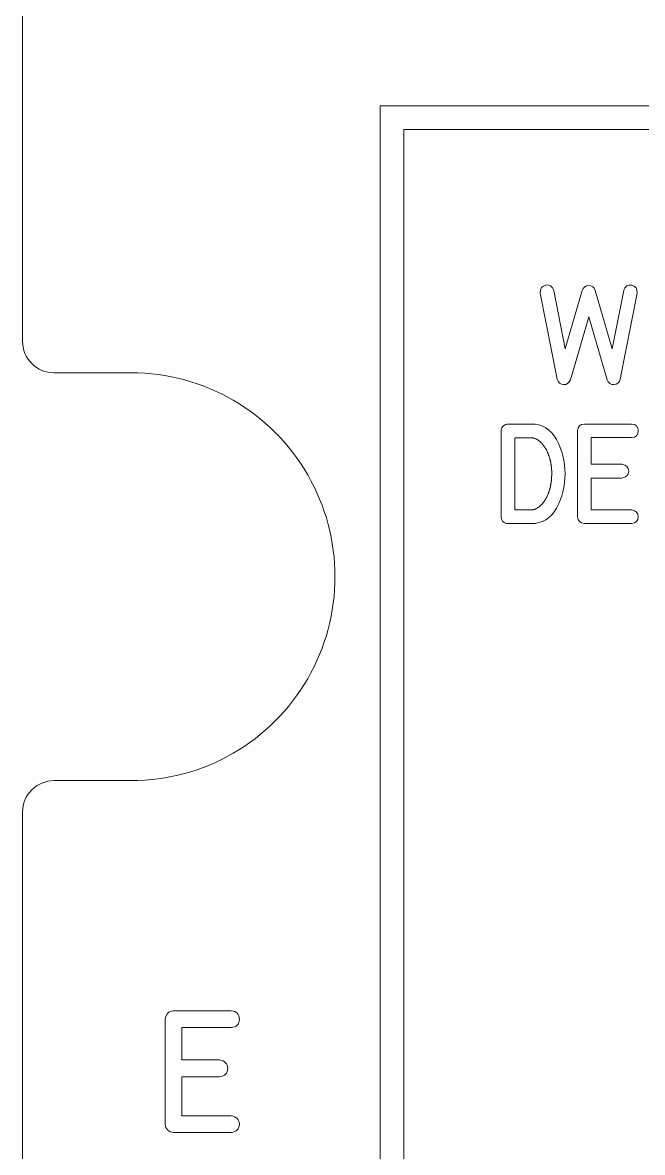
# Model space of a CAD drawing. Header units: millimetres. Extents: x -288 to 359, y -150 to 98.
# Drawn here: x -126.33 to -106.56, y -2.14 to 33.87 of the extents above; entities that cross this region are included whole.
import ezdxf

# ---------------------------------------------------------------- set-up
doc = ezdxf.new("R2010")
doc.units = ezdxf.units.MM
doc.header["$MEASUREMENT"] = 0
doc.layers.add('Cut', color=7, linetype='Continuous', plot=False)
doc.layers.add('Engrave', color=7, linetype='Continuous')

msp = doc.modelspace()

# ---------------------------------------------------------------- linework, layer by layer
at = {"layer": 'Cut', "color": 250, "lineweight": 9}
msp.add_open_spline([(-125.3294, 95.8698), (-125.5948, 95.8696), (-125.8492, 95.764), (-126.0368, 95.5762), (-126.0368, 95.5762), (-126.2243, 95.3885), (-126.3296, 95.1352), (-126.3294, 94.8698), (-126.3294, 94.8698), (-126.3294, 94.8698), (-126.3294, 90.3823), (-126.3294, 90.3823), (-126.3294, 90.3823), (-126.3292, 90.1169), (-126.2236, 89.8624), (-126.0359, 89.6749), (-126.0359, 89.6749), (-125.8481, 89.4874), (-125.5948, 89.3821), (-125.3294, 89.3823), (-125.3294, 89.3823), (-125.3294, 89.3823), (-122.8669, 89.3823), (-122.8669, 89.3823), (-122.8669, 89.3823), (-120.5447, 89.3823), (-118.3988, 88.1434), (-117.2377, 86.1323), (-117.2377, 86.1323), (-116.0766, 84.1212), (-116.0766, 81.6434), (-117.2377, 79.6323), (-117.2377, 79.6323), (-118.3988, 77.6212), (-120.5447, 76.3823), (-122.8669, 76.3823), (-122.8669, 76.3823), (-122.8669, 76.3823), (-125.3294, 76.3823), (-125.3294, 76.3823), (-125.3294, 76.3823), (-125.5948, 76.3821), (-125.8492, 76.2765), (-126.0368, 76.0887), (-126.0368, 76.0887), (-126.2243, 75.901), (-126.3296, 75.6477), (-126.3294, 75.3823), (-126.3294, 75.3823), (-126.3294, 75.3823), (-126.3294, 23.7073), (-126.3294, 23.7073), (-126.3294, 23.7073), (-126.3292, 23.4419), (-126.2236, 23.1874), (-126.0359, 22.9999), (-126.0359, 22.9999), (-125.8481, 22.8124), (-125.5948, 22.7071), (-125.3294, 22.7073), (-125.3294, 22.7073), (-125.3294, 22.7073), (-122.8669, 22.7073), (-122.8669, 22.7073), (-122.8669, 22.7073), (-120.5447, 22.7073), (-118.3988, 21.4684), (-117.2377, 19.4573), (-117.2377, 19.4573), (-116.0766, 17.4462), (-116.0766, 14.9684), (-117.2377, 12.9573), (-117.2377, 12.9573), (-118.3988, 10.9462), (-120.5447, 9.7073), (-122.8669, 9.7073), (-122.8669, 9.7073), (-122.8669, 9.7073), (-125.3294, 9.7073), (-125.3294, 9.7073), (-125.3294, 9.7073), (-125.5948, 9.7071), (-125.8492, 9.6015), (-126.0368, 9.4137), (-126.0368, 9.4137), (-126.2243, 9.226), (-126.3296, 8.9727), (-126.3294, 8.7073), (-126.3294, 8.7073), (-126.3294, 8.7073), (-126.3294, -62.0177), (-126.3294, -62.0177), (-126.3294, -62.0177), (-126.3292, -62.2831), (-126.2236, -62.5376), (-126.0359, -62.7251), (-126.0359, -62.7251), (-125.8481, -62.9126), (-125.5948, -63.0179), (-125.3294, -63.0177), (-125.3294, -63.0177), (-125.3294, -63.0177), (-122.8669, -63.0177), (-122.8669, -63.0177), (-122.8669, -63.0177), (-120.5447, -63.0177), (-118.3988, -64.2566), (-117.2377, -66.2677), (-117.2377, -66.2677), (-116.0766, -68.2788), (-116.0766, -70.7566), (-117.2377, -72.7677), (-117.2377, -72.7677), (-118.3988, -74.7788), (-120.5447, -76.0177), (-122.8669, -76.0177), (-122.8669, -76.0177), (-122.8669, -76.0177), (-125.3294, -76.0177), (-125.3294, -76.0177), (-125.3294, -76.0177), (-125.5948, -76.0179), (-125.8492, -76.1235), (-126.0368, -76.3113), (-126.0368, -76.3113), (-126.2243, -76.499), (-126.3296, -76.7523), (-126.3294, -77.0177), (-126.3294, -77.0177), (-126.3294, -77.0177), (-126.3294, -128.6927), (-126.3294, -128.6927), (-126.3294, -128.6927), (-126.3292, -128.9581), (-126.2236, -129.2126), (-126.0359, -129.4001), (-126.0359, -129.4001), (-125.8481, -129.5876), (-125.5948, -129.6929), (-125.3294, -129.6927), (-125.3294, -129.6927), (-125.3294, -129.6927), (-122.8669, -129.6927), (-122.8669, -129.6927), (-122.8669, -129.6927), (-120.5447, -129.6927), (-118.3988, -130.9316), (-117.2377, -132.9427), (-117.2377, -132.9427), (-116.0766, -134.9538), (-116.0766, -137.4316), (-117.2377, -139.4427), (-117.2377, -139.4427), (-118.3988, -141.4538), (-120.5447, -142.6927), (-122.8669, -142.6927), (-122.8669, -142.6927), (-122.8669, -142.6927), (-125.3294, -142.6927), (-125.3294, -142.6927), (-125.3294, -142.6927), (-125.5948, -142.6929), (-125.8492, -142.7985), (-126.0368, -142.9863), (-126.0368, -142.9863), (-126.2243, -143.174), (-126.3296, -143.4273), (-126.3294, -143.6927), (-126.3294, -143.6927), (-126.3294, -143.6927), (-126.3294, -148.1802), (-126.3294, -148.1802), (-126.3294, -148.1802), (-126.3292, -148.4456), (-126.2236, -148.7001), (-126.0359, -148.8876), (-126.0359, -148.8876), (-125.8481, -149.0751), (-125.5948, -149.1804), (-125.3294, -149.1802), (-125.3294, -149.1802), (-125.3294, -149.1802), (16.1206, -149.1802), (16.1206, -149.1802), (16.1206, -149.1802), (16.386, -149.1801), (16.6404, -149.0745), (16.828, -148.8867), (16.828, -148.8867), (17.0155, -148.6989), (17.1208, -148.4456), (17.1206, -148.1802), (17.1206, -148.1802), (17.1206, -148.1802), (17.1206, -143.6927), (17.1206, -143.6927), (17.1206, -143.6927), (17.1204, -143.4273), (17.0149, -143.1729), (16.8271, -142.9854), (16.8271, -142.9854), (16.6393, -142.7978), (16.386, -142.6926), (16.1206, -142.6927), (16.1206, -142.6927), (16.1206, -142.6927), (13.6581, -142.6927), (13.6581, -142.6927), (13.6581, -142.6927), (11.3359, -142.6927), (9.1901, -141.4538), (8.029, -139.4427), (8.029, -139.4427), (6.8678, -137.4316), (6.8678, -134.9538), (8.029, -132.9427), (8.029, -132.9427), (9.1901, -130.9316), (11.3359, -129.6927), (13.6581, -129.6927), (13.6581, -129.6927), (13.6581, -129.6927), (16.1206, -129.6927), (16.1206, -129.6927), (16.1206, -129.6927), (16.386, -129.6926), (16.6404, -129.587), (16.828, -129.3992), (16.828, -129.3992), (17.0155, -129.2114), (17.1208, -128.9581), (17.1206, -128.6927), (17.1206, -128.6927), (17.1206, -128.6927), (17.1206, -77.0177), (17.1206, -77.0177), (17.1206, -77.0177), (17.1204, -76.7523), (17.0149, -76.4979), (16.8271, -76.3104), (16.8271, -76.3104), (16.6393, -76.1228), (16.386, -76.0176), (16.1206, -76.0177), (16.1206, -76.0177), (16.1206, -76.0177), (13.6581, -76.0177), (13.6581, -76.0177), (13.6581, -76.0177), (11.3359, -76.0177), (9.1901, -74.7788), (8.029, -72.7677), (8.029, -72.7677), (6.8678, -70.7566), (6.8678, -68.2788), (8.029, -66.2677), (8.029, -66.2677), (9.1901, -64.2566), (11.3359, -63.0177), (13.6581, -63.0177), (13.6581, -63.0177), (13.6581, -63.0177), (16.1206, -63.0177), (16.1206, -63.0177), (16.1206, -63.0177), (16.386, -63.0176), (16.6404, -62.912), (16.828, -62.7242), (16.828, -62.7242), (17.0155, -62.5364), (17.1208, -62.2831), (17.1206, -62.0177), (17.1206, -62.0177), (17.1206, -62.0177), (17.1206, 8.7073), (17.1206, 8.7073), (17.1206, 8.7073), (17.1204, 8.9727), (17.0149, 9.2271), (16.8271, 9.4146), (16.8271, 9.4146), (16.6393, 9.6022), (16.386, 9.7074), (16.1206, 9.7073), (16.1206, 9.7073), (16.1206, 9.7073), (13.6581, 9.7073), (13.6581, 9.7073), (13.6581, 9.7073), (11.3359, 9.7073), (9.1901, 10.9462), (8.029, 12.9573), (8.029, 12.9573), (6.8678, 14.9684), (6.8678, 17.4462), (8.029, 19.4573), (8.029, 19.4573), (9.1901, 21.4684), (11.3359, 22.7073), (13.6581, 22.7073), (13.6581, 22.7073), (13.6581, 22.7073), (16.1206, 22.7073), (16.1206, 22.7073), (16.1206, 22.7073), (16.386, 22.7074), (16.6404, 22.813), (16.828, 23.0008), (16.828, 23.0008), (17.0155, 23.1886), (17.1208, 23.4419), (17.1206, 23.7073), (17.1206, 23.7073), (17.1206, 23.7073), (17.1206, 75.3823), (17.1206, 75.3823), (17.1206, 75.3823), (17.1204, 75.6477), (17.0149, 75.9021), (16.8271, 76.0896), (16.8271, 76.0896), (16.6393, 76.2772), (16.386, 76.3824), (16.1206, 76.3823), (16.1206, 76.3823), (16.1206, 76.3823), (13.6581, 76.3823), (13.6581, 76.3823), (13.6581, 76.3823), (11.3359, 76.3823), (9.1901, 77.6212), (8.029, 79.6323), (8.029, 79.6323), (6.8678, 81.6434), (6.8678, 84.1212), (8.029, 86.1323), (8.029, 86.1323), (9.1901, 88.1434), (11.3359, 89.3823), (13.6581, 89.3823), (13.6581, 89.3823), (13.6581, 89.3823), (16.1206, 89.3823), (16.1206, 89.3823), (16.1206, 89.3823), (16.386, 89.3824), (16.6404, 89.488), (16.828, 89.6758), (16.828, 89.6758), (17.0155, 89.8636), (17.1208, 90.1169), (17.1206, 90.3823), (17.1206, 90.3823), (17.1206, 90.3823), (17.1206, 94.8698), (17.1206, 94.8698), (17.1206, 94.8698), (17.1204, 95.1352), (17.0149, 95.3896), (16.8271, 95.5771), (16.8271, 95.5771), (16.6393, 95.7647), (16.386, 95.8699), (16.1206, 95.8698), (16.1206, 95.8698), (16.1206, 95.8698), (-125.3294, 95.8698), (-125.3294, 95.8698)], degree=3, knots=[0, 0, 0, 0, 0.0107527, 0.0107527, 0.0107527, 0.0107527, 0.0215054, 0.0215054, 0.0215054, 0.0215054, 0.0322581, 0.0322581, 0.0322581, 0.0322581, 0.0430108, 0.0430108, 0.0430108, 0.0430108, 0.0537634, 0.0537634, 0.0537634, 0.0537634, 0.0645161, 0.0645161, 0.0645161, 0.0645161, 0.0752688, 0.0752688, 0.0752688, 0.0752688, 0.0860215, 0.0860215, 0.0860215, 0.0860215, 0.0967742, 0.0967742, 0.0967742, 0.0967742, 0.1075269, 0.1075269, 0.1075269, 0.1075269, 0.1182796, 0.1182796, 0.1182796, 0.1182796, 0.1290323, 0.1290323, 0.1290323, 0.1290323, 0.1397849, 0.1397849, 0.1397849, 0.1397849, 0.1505376, 0.1505376, 0.1505376, 0.1505376, 0.1612903, 0.1612903, 0.1612903, 0.1612903, 0.172043, 0.172043, 0.172043, 0.172043, 0.1827957, 0.1827957, 0.1827957, 0.1827957, 0.1935484, 0.1935484, 0.1935484, 0.1935484, 0.2043011, 0.2043011, 0.2043011, 0.2043011, 0.2150538, 0.2150538, 0.2150538, 0.2150538, 0.2258065, 0.2258065, 0.2258065, 0.2258065, 0.2365591, 0.2365591, 0.2365591, 0.2365591, 0.2473118, 0.2473118, 0.2473118, 0.2473118, 0.2580645, 0.2580645, 0.2580645, 0.2580645, 0.2688172, 0.2688172, 0.2688172, 0.2688172, 0.2795699, 0.2795699, 0.2795699, 0.2795699, 0.2903226, 0.2903226, 0.2903226, 0.2903226, 0.3010753, 0.3010753, 0.3010753, 0.3010753, 0.311828, 0.311828, 0.311828, 0.311828, 0.3225806, 0.3225806, 0.3225806, 0.3225806, 0.3333333, 0.3333333, 0.3333333, 0.3333333, 0.344086, 0.344086, 0.344086, 0.344086, 0.3548387, 0.3548387, 0.3548387, 0.3548387, 0.3655914, 0.3655914, 0.3655914, 0.3655914, 0.3763441, 0.3763441, 0.3763441, 0.3763441, 0.3870968, 0.3870968, 0.3870968, 0.3870968, 0.3978495, 0.3978495, 0.3978495, 0.3978495, 0.4086022, 0.4086022, 0.4086022, 0.4086022, 0.4193548, 0.4193548, 0.4193548, 0.4193548, 0.4301075, 0.4301075, 0.4301075, 0.4301075, 0.4408602, 0.4408602, 0.4408602, 0.4408602, 0.4516129, 0.4516129, 0.4516129, 0.4516129, 0.4623656, 0.4623656, 0.4623656, 0.4623656, 0.4731183, 0.4731183, 0.4731183, 0.4731183, 0.483871, 0.483871, 0.483871, 0.483871, 0.4946237, 0.4946237, 0.4946237, 0.4946237, 0.5053763, 0.5053763, 0.5053763, 0.5053763, 0.516129, 0.516129, 0.516129, 0.516129, 0.5268817, 0.5268817, 0.5268817, 0.5268817, 0.5376344, 0.5376344, 0.5376344, 0.5376344, 0.5483871, 0.5483871, 0.5483871, 0.5483871, 0.5591398, 0.5591398, 0.5591398, 0.5591398, 0.5698925, 0.5698925, 0.5698925, 0.5698925, 0.5806452, 0.5806452, 0.5806452, 0.5806452, 0.5913978, 0.5913978, 0.5913978, 0.5913978, 0.6021505, 0.6021505, 0.6021505, 0.6021505, 0.6129032, 0.6129032, 0.6129032, 0.6129032, 0.6236559, 0.6236559, 0.6236559, 0.6236559, 0.6344086, 0.6344086, 0.6344086, 0.6344086, 0.6451613, 0.6451613, 0.6451613, 0.6451613, 0.655914, 0.655914, 0.655914, 0.655914, 0.6666667, 0.6666667, 0.6666667, 0.6666667, 0.6774194, 0.6774194, 0.6774194, 0.6774194, 0.688172, 0.688172, 0.688172, 0.688172, 0.6989247, 0.6989247, 0.6989247, 0.6989247, 0.7096774, 0.7096774, 0.7096774, 0.7096774, 0.7204301, 0.7204301, 0.7204301, 0.7204301, 0.7311828, 0.7311828, 0.7311828, 0.7311828, 0.7419355, 0.7419355, 0.7419355, 0.7419355, 0.7526882, 0.7526882, 0.7526882, 0.7526882, 0.7634409, 0.7634409, 0.7634409, 0.7634409, 0.7741935, 0.7741935, 0.7741935, 0.7741935, 0.7849462, 0.7849462, 0.7849462, 0.7849462, 0.7956989, 0.7956989, 0.7956989, 0.7956989, 0.8064516, 0.8064516, 0.8064516, 0.8064516, 0.8172043, 0.8172043, 0.8172043, 0.8172043, 0.827957, 0.827957, 0.827957, 0.827957, 0.8387097, 0.8387097, 0.8387097, 0.8387097, 0.8494624, 0.8494624, 0.8494624, 0.8494624, 0.8602151, 0.8602151, 0.8602151, 0.8602151, 0.8709677, 0.8709677, 0.8709677, 0.8709677, 0.8817204, 0.8817204, 0.8817204, 0.8817204, 0.8924731, 0.8924731, 0.8924731, 0.8924731, 0.9032258, 0.9032258, 0.9032258, 0.9032258, 0.9139785, 0.9139785, 0.9139785, 0.9139785, 0.9247312, 0.9247312, 0.9247312, 0.9247312, 0.9354839, 0.9354839, 0.9354839, 0.9354839, 0.9462366, 0.9462366, 0.9462366, 0.9462366, 0.9569892, 0.9569892, 0.9569892, 0.9569892, 0.9677419, 0.9677419, 0.9677419, 0.9677419, 0.9784946, 0.9784946, 0.9784946, 0.9784946, 1, 1, 1, 1], dxfattribs=at)
at = {"layer": 'Engrave', "color": 240, "lineweight": 9}
for points, knots in [([(-77.6044, -14.6562), (-77.6044, -14.6562), (-114.9258, -14.6562), (-114.9258, -14.6562), (-114.9258, -14.6562), (-114.9258, -14.6562), (-114.9258, 31.2174), (-114.9258, 31.2174), (-114.9258, 31.2174), (-114.9258, 31.2174), (-68.7853, 31.2174), (-68.7853, 31.2174), (-68.7853, 31.2174), (-68.7853, 31.2174), (-68.7853, 30.4674), (-68.7853, 30.4674), (-68.7853, 30.4674), (-68.7853, 30.4674), (-114.1758, 30.4674), (-114.1758, 30.4674), (-114.1758, 30.4674), (-114.1758, 30.4674), (-114.1758, -13.9062), (-114.1758, -13.9062), (-114.1758, -13.9062), (-114.1758, -13.9062), (-77.6044, -13.9062), (-77.6044, -13.9062), (-77.6044, -13.9062), (-77.6044, -13.9062), (-77.6044, -14.6562), (-77.6044, -14.6562)], [0, 0, 0, 0, 0.1111111, 0.1111111, 0.1111111, 0.1111111, 0.2222222, 0.2222222, 0.2222222, 0.2222222, 0.3333333, 0.3333333, 0.3333333, 0.3333333, 0.4444444, 0.4444444, 0.4444444, 0.4444444, 0.5555556, 0.5555556, 0.5555556, 0.5555556, 0.6666667, 0.6666667, 0.6666667, 0.6666667, 0.7777778, 0.7777778, 0.7777778, 0.7777778, 1, 1, 1, 1]), ([(-108.0661, 25.3294), (-108.0661, 25.3294), (-107.5232, 23.4752), (-107.5232, 23.4752), (-107.5232, 23.4752), (-107.5232, 23.4752), (-107.1607, 25.3294), (-107.1607, 25.3294), (-107.1607, 25.3294), (-107.1173, 25.4691), (-107.0321, 25.5257), (-106.9056, 25.4998), (-106.9056, 25.4998), (-106.7786, 25.4738), (-106.7209, 25.3897), (-106.731, 25.2473), (-106.731, 25.2473), (-106.731, 25.2473), (-107.2676, 22.5094), (-107.2676, 22.5094), (-107.2676, 22.5094), (-107.3004, 22.3946), (-107.3681, 22.3353), (-107.4697, 22.3311), (-107.4697, 22.3311), (-107.5713, 22.3269), (-107.6454, 22.3793), (-107.6909, 22.4877), (-107.6909, 22.4877), (-107.6909, 22.4877), (-108.2767, 24.4875), (-108.2767, 24.4875), (-108.2767, 24.4875), (-108.2767, 24.4875), (-108.8582, 22.4877), (-108.8582, 22.4877), (-108.8582, 22.4877), (-108.9053, 22.3761), (-108.9784, 22.3237), (-109.0768, 22.3311), (-109.0768, 22.3311), (-109.1747, 22.3385), (-109.244, 22.3978), (-109.2842, 22.5094), (-109.2842, 22.5094), (-109.2842, 22.5094), (-109.8208, 25.2473), (-109.8208, 25.2473), (-109.8208, 25.2473), (-109.8208, 25.395), (-109.7621, 25.4802), (-109.6441, 25.5024), (-109.6441, 25.5024), (-109.5261, 25.5246), (-109.4403, 25.4669), (-109.3869, 25.3294), (-109.3869, 25.3294), (-109.3869, 25.3294), (-109.0286, 23.472), (-109.0286, 23.472), (-109.0286, 23.472), (-109.0286, 23.472), (-108.4862, 25.3294), (-108.4862, 25.3294), (-108.4862, 25.3294), (-108.4418, 25.4315), (-108.3704, 25.4844), (-108.273, 25.4876), (-108.273, 25.4876), (-108.1751, 25.4908), (-108.1063, 25.4378), (-108.0661, 25.3294)], [0, 0, 0, 0, 0.0526316, 0.0526316, 0.0526316, 0.0526316, 0.1052632, 0.1052632, 0.1052632, 0.1052632, 0.1578947, 0.1578947, 0.1578947, 0.1578947, 0.2105263, 0.2105263, 0.2105263, 0.2105263, 0.2631579, 0.2631579, 0.2631579, 0.2631579, 0.3157895, 0.3157895, 0.3157895, 0.3157895, 0.3684211, 0.3684211, 0.3684211, 0.3684211, 0.4210526, 0.4210526, 0.4210526, 0.4210526, 0.4736842, 0.4736842, 0.4736842, 0.4736842, 0.5263158, 0.5263158, 0.5263158, 0.5263158, 0.5789474, 0.5789474, 0.5789474, 0.5789474, 0.6315789, 0.6315789, 0.6315789, 0.6315789, 0.6842105, 0.6842105, 0.6842105, 0.6842105, 0.7368421, 0.7368421, 0.7368421, 0.7368421, 0.7894737, 0.7894737, 0.7894737, 0.7894737, 0.8421053, 0.8421053, 0.8421053, 0.8421053, 0.8947368, 0.8947368, 0.8947368, 0.8947368, 1, 1, 1, 1]), ([(-110.8478, 21.0745), (-110.8478, 21.0745), (-110.1176, 21.0745), (-110.1176, 21.0745), (-110.1176, 21.0745), (-109.7546, 21.0745), (-109.4831, 20.9094), (-109.3021, 20.5787), (-109.3021, 20.5787), (-109.1212, 20.2479), (-109.0307, 19.8839), (-109.0307, 19.487), (-109.0307, 19.487), (-109.0307, 19.0901), (-109.1217, 18.7266), (-109.3027, 18.3959), (-109.3027, 18.3959), (-109.4842, 18.0651), (-109.7556, 17.8995), (-110.1176, 17.8995), (-110.1176, 17.8995), (-110.1176, 17.8995), (-110.8478, 17.8995), (-110.8478, 17.8995), (-110.8478, 17.8995), (-110.8478, 17.8995), (-110.8447, 17.8995), (-110.8447, 17.8995), (-110.8447, 17.8995), (-110.8447, 17.8995), (-110.8478, 17.8995), (-110.8478, 17.8995), (-110.8478, 17.8995), (-110.8817, 17.9048), (-110.9002, 17.908), (-110.9034, 17.909), (-110.9034, 17.909), (-111.0108, 17.9344), (-111.0643, 18.0048), (-111.0632, 18.1196), (-111.0632, 18.1196), (-111.0632, 18.1196), (-111.0648, 18.1196), (-111.0648, 18.1196), (-111.0648, 18.1196), (-111.0648, 18.1196), (-111.0632, 20.8575), (-111.0632, 20.8575), (-111.0632, 20.8575), (-111.0643, 20.8607), (-111.0648, 20.865), (-111.0648, 20.8697), (-111.0648, 20.8697), (-111.0616, 20.9269), (-111.0394, 20.975), (-110.9976, 21.0147), (-110.9976, 21.0147), (-110.9553, 21.0544), (-110.905, 21.0745), (-110.8463, 21.0745), (-110.8463, 21.0745), (-110.8463, 21.0745), (-110.8478, 21.0745), (-110.8478, 21.0745)], [0, 0, 0, 0, 0.0588235, 0.0588235, 0.0588235, 0.0588235, 0.1176471, 0.1176471, 0.1176471, 0.1176471, 0.1764706, 0.1764706, 0.1764706, 0.1764706, 0.2352941, 0.2352941, 0.2352941, 0.2352941, 0.2941176, 0.2941176, 0.2941176, 0.2941176, 0.3529412, 0.3529412, 0.3529412, 0.3529412, 0.4117647, 0.4117647, 0.4117647, 0.4117647, 0.4705882, 0.4705882, 0.4705882, 0.4705882, 0.5294118, 0.5294118, 0.5294118, 0.5294118, 0.5882353, 0.5882353, 0.5882353, 0.5882353, 0.6470588, 0.6470588, 0.6470588, 0.6470588, 0.7058824, 0.7058824, 0.7058824, 0.7058824, 0.7647059, 0.7647059, 0.7647059, 0.7647059, 0.8235294, 0.8235294, 0.8235294, 0.8235294, 0.8823529, 0.8823529, 0.8823529, 0.8823529, 1, 1, 1, 1]), ([(-106.9145, 20.6422), (-106.9145, 20.6422), (-108.1999, 20.6422), (-108.1999, 20.6422), (-108.1999, 20.6422), (-108.1999, 20.6422), (-108.1999, 19.7939), (-108.1999, 19.7939), (-108.1999, 19.7939), (-108.1999, 19.7939), (-107.2199, 19.7939), (-107.2199, 19.7939), (-107.2199, 19.7939), (-107.0733, 19.7722), (-107.0003, 19.6987), (-107.0008, 19.5733), (-107.0008, 19.5733), (-107.0013, 19.4473), (-107.0744, 19.3743), (-107.2199, 19.3537), (-107.2199, 19.3537), (-107.2199, 19.3537), (-108.1999, 19.3537), (-108.1999, 19.3537), (-108.1999, 19.3537), (-108.1999, 19.3537), (-108.1999, 18.335), (-108.1999, 18.335), (-108.1999, 18.335), (-108.1999, 18.335), (-106.9145, 18.335), (-106.9145, 18.335), (-106.9145, 18.335), (-106.769, 18.3133), (-106.696, 18.2408), (-106.696, 18.1165), (-106.696, 18.1165), (-106.696, 17.9926), (-106.769, 17.9201), (-106.9145, 17.8995), (-106.9145, 17.8995), (-106.9145, 17.8995), (-108.4153, 17.8995), (-108.4153, 17.8995), (-108.4153, 17.8995), (-108.5444, 17.9159), (-108.6179, 17.9895), (-108.6354, 18.1196), (-108.6354, 18.1196), (-108.6354, 18.1196), (-108.6354, 20.8575), (-108.6354, 20.8575), (-108.6354, 20.8575), (-108.6158, 20.9941), (-108.5423, 21.066), (-108.4153, 21.0745), (-108.4153, 21.0745), (-108.4153, 21.0745), (-106.9145, 21.0745), (-106.9145, 21.0745), (-106.9145, 21.0745), (-106.769, 21.0634), (-106.696, 20.9904), (-106.6965, 20.8565), (-106.6965, 20.8565), (-106.6971, 20.7226), (-106.7701, 20.6512), (-106.9145, 20.6422)], [0, 0, 0, 0, 0.0555556, 0.0555556, 0.0555556, 0.0555556, 0.1111111, 0.1111111, 0.1111111, 0.1111111, 0.1666667, 0.1666667, 0.1666667, 0.1666667, 0.2222222, 0.2222222, 0.2222222, 0.2222222, 0.2777778, 0.2777778, 0.2777778, 0.2777778, 0.3333333, 0.3333333, 0.3333333, 0.3333333, 0.3888889, 0.3888889, 0.3888889, 0.3888889, 0.4444444, 0.4444444, 0.4444444, 0.4444444, 0.5, 0.5, 0.5, 0.5, 0.5555556, 0.5555556, 0.5555556, 0.5555556, 0.6111111, 0.6111111, 0.6111111, 0.6111111, 0.6666667, 0.6666667, 0.6666667, 0.6666667, 0.7222222, 0.7222222, 0.7222222, 0.7222222, 0.7777778, 0.7777778, 0.7777778, 0.7777778, 0.8333333, 0.8333333, 0.8333333, 0.8333333, 0.8888889, 0.8888889, 0.8888889, 0.8888889, 1, 1, 1, 1]), ([(-110.1176, 18.3366), (-110.1155, 18.3366), (-110.1134, 18.3366), (-110.1112, 18.3366), (-110.1112, 18.3366), (-110.1091, 18.3366), (-110.1065, 18.3366), (-110.1038, 18.3366), (-110.1038, 18.3366), (-110.1017, 18.3366), (-110.0996, 18.3371), (-110.098, 18.3377), (-110.098, 18.3377), (-110.0964, 18.3382), (-110.0943, 18.3382), (-110.0911, 18.3382), (-110.0911, 18.3382), (-110.089, 18.3382), (-110.0869, 18.3387), (-110.0843, 18.3392), (-110.0843, 18.3392), (-110.0816, 18.3398), (-110.079, 18.3398), (-110.0758, 18.3398), (-110.0758, 18.3398), (-110.0737, 18.3398), (-110.0716, 18.3403), (-110.0694, 18.3403), (-110.0694, 18.3403), (-110.0673, 18.3408), (-110.0647, 18.3414), (-110.0615, 18.3414), (-110.0615, 18.3414), (-110.0599, 18.3414), (-110.0578, 18.3414), (-110.0557, 18.3419), (-110.0557, 18.3419), (-110.0536, 18.3424), (-110.0509, 18.3429), (-110.0477, 18.3429), (-110.0477, 18.3429), (-110.0435, 18.3451), (-110.0393, 18.3461), (-110.0356, 18.3461), (-110.0356, 18.3461), (-110.0335, 18.3461), (-110.0313, 18.3466), (-110.0292, 18.3482), (-110.0292, 18.3482), (-110.0271, 18.3498), (-110.0245, 18.3514), (-110.0213, 18.3519), (-110.0213, 18.3519), (-110.0192, 18.3519), (-110.017, 18.3525), (-110.0144, 18.353), (-110.0144, 18.353), (-110.0118, 18.3535), (-110.0091, 18.3541), (-110.0059, 18.3551), (-110.0059, 18.3551), (-110.0038, 18.3551), (-110.0017, 18.3556), (-109.9996, 18.3567), (-109.9996, 18.3567), (-109.9975, 18.3578), (-109.9954, 18.3588), (-109.9922, 18.3599), (-109.9922, 18.3599), (-109.9858, 18.362), (-109.9811, 18.3641), (-109.9779, 18.3662), (-109.9779, 18.3662), (-109.9594, 18.3726), (-109.9541, 18.3742), (-109.9625, 18.3726), (-109.9625, 18.3726), (-109.9604, 18.3726), (-109.9583, 18.3731), (-109.9562, 18.3747), (-109.9562, 18.3747), (-109.9541, 18.3763), (-109.9514, 18.3773), (-109.9488, 18.3784), (-109.9488, 18.3784), (-109.9393, 18.3847), (-109.935, 18.3874), (-109.9361, 18.3863), (-109.9361, 18.3863), (-109.926, 18.3916), (-109.9207, 18.3943), (-109.9207, 18.3943), (-109.9207, 18.3943), (-109.9186, 18.3953), (-109.9165, 18.3964), (-109.9144, 18.398), (-109.9144, 18.398), (-109.9123, 18.3996), (-109.9096, 18.4012), (-109.9065, 18.4033), (-109.9065, 18.4033), (-109.8975, 18.4096), (-109.8927, 18.4128), (-109.8927, 18.4128), (-109.8927, 18.4128), (-109.8906, 18.4139), (-109.8885, 18.4149), (-109.8858, 18.4165), (-109.8858, 18.4165), (-109.8832, 18.4181), (-109.8805, 18.4197), (-109.8773, 18.4218), (-109.8773, 18.4218), (-109.8752, 18.4228), (-109.8731, 18.4244), (-109.871, 18.4266), (-109.871, 18.4266), (-109.8689, 18.4287), (-109.8662, 18.4308), (-109.8631, 18.4329), (-109.8631, 18.4329), (-109.8615, 18.434), (-109.8594, 18.435), (-109.8572, 18.4366), (-109.8572, 18.4366), (-109.8551, 18.4382), (-109.8525, 18.4403), (-109.8493, 18.4419), (-109.8493, 18.4419), (-109.8472, 18.444), (-109.8419, 18.4482), (-109.834, 18.4546), (-109.834, 18.4546), (-109.8255, 18.4631), (-109.8213, 18.4668), (-109.8213, 18.4668), (-109.8213, 18.4668), (-109.8191, 18.4689), (-109.8176, 18.471), (-109.8154, 18.4731), (-109.8154, 18.4731), (-109.8133, 18.4752), (-109.8107, 18.4779), (-109.8075, 18.4811), (-109.8075, 18.4811), (-109.8054, 18.4832), (-109.8033, 18.4848), (-109.8011, 18.4869), (-109.8011, 18.4869), (-109.799, 18.489), (-109.7969, 18.4916), (-109.7937, 18.4948), (-109.7937, 18.4948), (-109.7906, 18.4969), (-109.7858, 18.5012), (-109.7795, 18.507), (-109.7795, 18.507), (-109.7773, 18.5091), (-109.7752, 18.5112), (-109.7736, 18.5133), (-109.7736, 18.5133), (-109.7715, 18.5155), (-109.7689, 18.5181), (-109.7657, 18.5213), (-109.7657, 18.5213), (-109.7636, 18.5234), (-109.7615, 18.5255), (-109.7593, 18.5282), (-109.7593, 18.5282), (-109.7572, 18.5308), (-109.7546, 18.5334), (-109.7519, 18.5366), (-109.7519, 18.5366), (-109.7392, 18.553), (-109.735, 18.5583), (-109.7392, 18.552), (-109.7392, 18.552), (-109.7318, 18.5594), (-109.7276, 18.5652), (-109.7255, 18.5694), (-109.7255, 18.5694), (-109.716, 18.5816), (-109.7117, 18.5874), (-109.7128, 18.5864), (-109.7128, 18.5864), (-109.7107, 18.5895), (-109.7085, 18.5922), (-109.707, 18.5948), (-109.707, 18.5948), (-109.7048, 18.5975), (-109.7022, 18.6001), (-109.699, 18.6033), (-109.699, 18.6033), (-109.6969, 18.6065), (-109.6953, 18.6096), (-109.6937, 18.6128), (-109.6937, 18.6128), (-109.6921, 18.616), (-109.6895, 18.6186), (-109.6868, 18.6218), (-109.6868, 18.6218), (-109.6858, 18.625), (-109.6837, 18.6282), (-109.681, 18.6319), (-109.681, 18.6319), (-109.6784, 18.6356), (-109.6763, 18.6387), (-109.6741, 18.6419), (-109.6741, 18.6419), (-109.6678, 18.6504), (-109.6641, 18.6567), (-109.662, 18.661), (-109.662, 18.661), (-109.6599, 18.6636), (-109.6577, 18.6673), (-109.6562, 18.671), (-109.6562, 18.671), (-109.6546, 18.6742), (-109.6525, 18.6779), (-109.6493, 18.6811), (-109.6493, 18.6811), (-109.6472, 18.6837), (-109.6456, 18.6874), (-109.644, 18.6911), (-109.644, 18.6911), (-109.6424, 18.6943), (-109.6403, 18.698), (-109.6371, 18.7012), (-109.6371, 18.7012), (-109.635, 18.706), (-109.6318, 18.7128), (-109.6276, 18.7213), (-109.6276, 18.7213), (-109.6255, 18.7245), (-109.6239, 18.7276), (-109.6223, 18.7319), (-109.6223, 18.7319), (-109.6207, 18.7361), (-109.6186, 18.7403), (-109.6154, 18.7446), (-109.6154, 18.7446), (-109.6133, 18.7478), (-109.6112, 18.7509), (-109.6096, 18.7546), (-109.6096, 18.7546), (-109.6085, 18.7583), (-109.6059, 18.762), (-109.6027, 18.7663), (-109.6027, 18.7663), (-109.6017, 18.7695), (-109.6006, 18.7726), (-109.599, 18.7769), (-109.599, 18.7769), (-109.5974, 18.7811), (-109.5958, 18.7853), (-109.5937, 18.7896), (-109.5937, 18.7896), (-109.5905, 18.7943), (-109.5868, 18.8023), (-109.5826, 18.8128), (-109.5826, 18.8128), (-109.5725, 18.8382), (-109.5688, 18.8467), (-109.572, 18.8372), (-109.572, 18.8372), (-109.571, 18.8404), (-109.5694, 18.8446), (-109.5678, 18.8488), (-109.5678, 18.8488), (-109.5662, 18.8536), (-109.5646, 18.8584), (-109.5625, 18.8621), (-109.5625, 18.8621), (-109.5614, 18.8663), (-109.5604, 18.8705), (-109.5588, 18.8748), (-109.5588, 18.8748), (-109.5572, 18.879), (-109.5551, 18.8832), (-109.5535, 18.8885), (-109.5535, 18.8885), (-109.5503, 18.898), (-109.5477, 18.906), (-109.5456, 18.9134), (-109.5456, 18.9134), (-109.5445, 18.9176), (-109.5434, 18.9219), (-109.5419, 18.9261), (-109.5419, 18.9261), (-109.5403, 18.9298), (-109.5382, 18.9346), (-109.536, 18.9398), (-109.536, 18.9398), (-109.5403, 18.9293), (-109.5376, 18.9383), (-109.5286, 18.9663), (-109.5286, 18.9663), (-109.5265, 18.9711), (-109.5233, 18.9801), (-109.5191, 18.9922), (-109.5191, 18.9922), (-109.5191, 18.9965), (-109.5186, 19.0012), (-109.517, 19.0055), (-109.517, 19.0055), (-109.5154, 19.0102), (-109.5138, 19.015), (-109.5128, 19.0203), (-109.5128, 19.0203), (-109.5117, 19.0245), (-109.5106, 19.0287), (-109.5096, 19.0335), (-109.5096, 19.0335), (-109.509, 19.0383), (-109.5075, 19.043), (-109.5053, 19.0483), (-109.5053, 19.0483), (-109.5053, 19.0515), (-109.5043, 19.0552), (-109.5027, 19.06), (-109.5027, 19.06), (-109.5011, 19.0647), (-109.5001, 19.0695), (-109.499, 19.0748), (-109.499, 19.0748), (-109.4979, 19.0817), (-109.4963, 19.0917), (-109.4942, 19.1039), (-109.4942, 19.1039), (-109.4942, 19.1081), (-109.4937, 19.1124), (-109.4921, 19.1171), (-109.4921, 19.1171), (-109.4905, 19.1219), (-109.4889, 19.1266), (-109.4884, 19.1319), (-109.4884, 19.1319), (-109.4884, 19.1362), (-109.4879, 19.1404), (-109.4868, 19.1452), (-109.4868, 19.1452), (-109.4858, 19.1499), (-109.4847, 19.1547), (-109.4836, 19.16), (-109.4836, 19.16), (-109.4826, 19.1674), (-109.481, 19.1769), (-109.4789, 19.1896), (-109.4789, 19.1896), (-109.4789, 19.1933), (-109.4778, 19.1981), (-109.4762, 19.2034), (-109.4762, 19.2034), (-109.4752, 19.2087), (-109.4736, 19.2134), (-109.4725, 19.2187), (-109.4725, 19.2187), (-109.4725, 19.2261), (-109.4715, 19.2356), (-109.4694, 19.2483), (-109.4694, 19.2483), (-109.4694, 19.2526), (-109.4694, 19.2568), (-109.4688, 19.2616), (-109.4688, 19.2616), (-109.4683, 19.2663), (-109.4672, 19.2716), (-109.4662, 19.2775), (-109.4662, 19.2775), (-109.4646, 19.2902), (-109.4635, 19.2997), (-109.4635, 19.3071), (-109.4635, 19.3071), (-109.4625, 19.3145), (-109.462, 19.324), (-109.462, 19.3367), (-109.462, 19.3367), (-109.4609, 19.3441), (-109.4604, 19.3542), (-109.4604, 19.3674), (-109.4604, 19.3674), (-109.4593, 19.3748), (-109.4588, 19.3849), (-109.4588, 19.397), (-109.4588, 19.397), (-109.4588, 19.4023), (-109.4582, 19.4071), (-109.4577, 19.4119), (-109.4577, 19.4119), (-109.4572, 19.4166), (-109.4567, 19.4219), (-109.4556, 19.4283), (-109.4556, 19.4283), (-109.4556, 19.4325), (-109.4551, 19.4367), (-109.4545, 19.4415), (-109.4545, 19.4415), (-109.4545, 19.4457), (-109.454, 19.4515), (-109.454, 19.4574), (-109.454, 19.4574), (-109.454, 19.4616), (-109.454, 19.4664), (-109.454, 19.4717), (-109.454, 19.4717), (-109.454, 19.4764), (-109.454, 19.4817), (-109.454, 19.487), (-109.454, 19.487), (-109.454, 19.4923), (-109.454, 19.4971), (-109.454, 19.5018), (-109.454, 19.5018), (-109.454, 19.5066), (-109.454, 19.5113), (-109.454, 19.5166), (-109.454, 19.5166), (-109.454, 19.5214), (-109.4545, 19.5267), (-109.4545, 19.5309), (-109.4545, 19.5309), (-109.4551, 19.5357), (-109.4556, 19.5415), (-109.4556, 19.5473), (-109.4556, 19.5473), (-109.4556, 19.5516), (-109.4556, 19.5563), (-109.4556, 19.5616), (-109.4556, 19.5616), (-109.4556, 19.5664), (-109.4556, 19.5717), (-109.4556, 19.577), (-109.4556, 19.577), (-109.4556, 19.5833), (-109.4567, 19.5934), (-109.4588, 19.6082), (-109.4588, 19.6082), (-109.4588, 19.6204), (-109.4593, 19.6299), (-109.4604, 19.6357), (-109.4604, 19.6357), (-109.4604, 19.6431), (-109.4614, 19.6537), (-109.4635, 19.6685), (-109.4635, 19.6685), (-109.4635, 19.6807), (-109.4641, 19.6902), (-109.4651, 19.6966), (-109.4651, 19.6966), (-109.4651, 19.7034), (-109.4657, 19.7135), (-109.4678, 19.7257), (-109.4678, 19.7257), (-109.4688, 19.7299), (-109.4699, 19.7347), (-109.4704, 19.7399), (-109.4704, 19.7399), (-109.4709, 19.7447), (-109.4709, 19.75), (-109.4709, 19.7553), (-109.4709, 19.7553), (-109.4731, 19.7675), (-109.4752, 19.7775), (-109.4773, 19.7849), (-109.4773, 19.7849), (-109.4784, 19.7886), (-109.4794, 19.7934), (-109.4805, 19.7976), (-109.4805, 19.7976), (-109.4815, 19.8024), (-109.4821, 19.8071), (-109.4821, 19.8124), (-109.4821, 19.8124), (-109.4831, 19.8198), (-109.4847, 19.8294), (-109.4868, 19.8421), (-109.4868, 19.8421), (-109.4879, 19.8495), (-109.4889, 19.859), (-109.4911, 19.8717), (-109.4911, 19.8717), (-109.4953, 19.8839), (-109.4979, 19.8934), (-109.499, 19.8992), (-109.499, 19.8992), (-109.5011, 19.9119), (-109.5027, 19.9204), (-109.5038, 19.9257), (-109.5038, 19.9257), (-109.5059, 19.9299), (-109.5075, 19.9341), (-109.5085, 19.9389), (-109.5085, 19.9389), (-109.5096, 19.9437), (-109.5101, 19.9484), (-109.5112, 19.9537), (-109.5112, 19.9537), (-109.5122, 19.958), (-109.5138, 19.9622), (-109.5159, 19.967), (-109.5159, 19.967), (-109.518, 19.9717), (-109.5191, 19.9765), (-109.5191, 19.9818), (-109.5191, 19.9818), (-109.5286, 20.0093), (-109.5313, 20.0183), (-109.527, 20.0077), (-109.527, 20.0077), (-109.5292, 20.0151), (-109.5313, 20.0241), (-109.5344, 20.0342), (-109.5344, 20.0342), (-109.5366, 20.0373), (-109.5387, 20.041), (-109.5403, 20.0458), (-109.5403, 20.0458), (-109.5419, 20.0506), (-109.5429, 20.0548), (-109.544, 20.059), (-109.544, 20.059), (-109.545, 20.0622), (-109.5482, 20.0712), (-109.5535, 20.0855), (-109.5535, 20.0855), (-109.5572, 20.0955), (-109.5604, 20.104), (-109.5625, 20.1104), (-109.5625, 20.1104), (-109.5646, 20.1135), (-109.5662, 20.1172), (-109.5678, 20.122), (-109.5678, 20.122), (-109.5694, 20.1268), (-109.571, 20.131), (-109.572, 20.1352), (-109.572, 20.1352), (-109.5741, 20.1379), (-109.5763, 20.1416), (-109.5778, 20.1458), (-109.5778, 20.1458), (-109.58, 20.15), (-109.5815, 20.1543), (-109.5826, 20.1585), (-109.5826, 20.1585), (-109.5868, 20.1686), (-109.5905, 20.1765), (-109.5937, 20.1818), (-109.5937, 20.1818), (-109.5979, 20.1919), (-109.6006, 20.1993), (-109.6027, 20.2035), (-109.6027, 20.2035), (-109.6069, 20.2135), (-109.6106, 20.2215), (-109.6138, 20.2262), (-109.6138, 20.2262), (-109.6159, 20.2294), (-109.6181, 20.2331), (-109.6196, 20.2368), (-109.6196, 20.2368), (-109.6218, 20.24), (-109.6233, 20.2437), (-109.6244, 20.2469), (-109.6244, 20.2469), (-109.6308, 20.2569), (-109.635, 20.2643), (-109.6371, 20.2686), (-109.6371, 20.2686), (-109.6461, 20.2829), (-109.6503, 20.2897), (-109.6493, 20.2887), (-109.6493, 20.2887), (-109.6525, 20.2919), (-109.6546, 20.295), (-109.6562, 20.2987), (-109.6562, 20.2987), (-109.6577, 20.3024), (-109.6599, 20.3056), (-109.662, 20.3088), (-109.662, 20.3088), (-109.6641, 20.313), (-109.6678, 20.3189), (-109.6741, 20.3273), (-109.6741, 20.3273), (-109.6763, 20.3305), (-109.6784, 20.3337), (-109.6805, 20.3363), (-109.6805, 20.3363), (-109.6826, 20.3395), (-109.6842, 20.3427), (-109.6853, 20.3458), (-109.6853, 20.3458), (-109.69, 20.3554), (-109.699, 20.367), (-109.7112, 20.3813), (-109.7112, 20.3813), (-109.7133, 20.3834), (-109.7218, 20.3951), (-109.7361, 20.4157), (-109.7361, 20.4157), (-109.7488, 20.43), (-109.7578, 20.4406), (-109.7641, 20.4469), (-109.7641, 20.4469), (-109.7705, 20.4538), (-109.7795, 20.4638), (-109.7922, 20.476), (-109.7922, 20.476), (-109.8001, 20.4855), (-109.8091, 20.494), (-109.8186, 20.5025), (-109.8186, 20.5025), (-109.8255, 20.5078), (-109.8355, 20.5152), (-109.8477, 20.5258), (-109.8477, 20.5258), (-109.8583, 20.5342), (-109.8678, 20.5416), (-109.8773, 20.549), (-109.8773, 20.549), (-109.9012, 20.5644), (-109.9107, 20.5713), (-109.9065, 20.5691), (-109.9065, 20.5691), (-109.9276, 20.5813), (-109.9366, 20.5871), (-109.9345, 20.5861), (-109.9345, 20.5861), (-109.9345, 20.5861), (-109.944, 20.5908), (-109.9625, 20.6004), (-109.9625, 20.6004), (-109.9668, 20.602), (-109.9763, 20.6057), (-109.9922, 20.611), (-109.9922, 20.611), (-110.0054, 20.6162), (-110.0155, 20.6199), (-110.0213, 20.6221), (-110.0213, 20.6221), (-110.0266, 20.6226), (-110.0313, 20.6242), (-110.0356, 20.6258), (-110.0356, 20.6258), (-110.0393, 20.6274), (-110.0435, 20.6289), (-110.0477, 20.6311), (-110.0477, 20.6311), (-110.0663, 20.6342), (-110.0758, 20.6358), (-110.0758, 20.6358), (-110.0758, 20.6358), (-110.0821, 20.6369), (-110.0911, 20.6374), (-110.1038, 20.6374), (-110.1038, 20.6374), (-110.1065, 20.6374), (-110.1091, 20.6374), (-110.1112, 20.6374), (-110.1112, 20.6374), (-110.1134, 20.6374), (-110.1155, 20.6374), (-110.1176, 20.6374), (-110.1176, 20.6374), (-110.1176, 20.6374), (-110.6293, 20.6374), (-110.6293, 20.6374), (-110.6293, 20.6374), (-110.6293, 20.6374), (-110.6293, 18.3366), (-110.6293, 18.3366), (-110.6293, 18.3366), (-110.6293, 18.3366), (-110.6293, 18.3366), (-110.6293, 18.3366), (-110.6293, 18.3366), (-110.6293, 18.3366), (-110.1176, 18.3366), (-110.1176, 18.3366)], [0, 0, 0, 0, 0.005848, 0.005848, 0.005848, 0.005848, 0.0116959, 0.0116959, 0.0116959, 0.0116959, 0.0175439, 0.0175439, 0.0175439, 0.0175439, 0.0233918, 0.0233918, 0.0233918, 0.0233918, 0.0292398, 0.0292398, 0.0292398, 0.0292398, 0.0350877, 0.0350877, 0.0350877, 0.0350877, 0.0409357, 0.0409357, 0.0409357, 0.0409357, 0.0467836, 0.0467836, 0.0467836, 0.0467836, 0.0526316, 0.0526316, 0.0526316, 0.0526316, 0.0584795, 0.0584795, 0.0584795, 0.0584795, 0.0643275, 0.0643275, 0.0643275, 0.0643275, 0.0701754, 0.0701754, 0.0701754, 0.0701754, 0.0760234, 0.0760234, 0.0760234, 0.0760234, 0.0818713, 0.0818713, 0.0818713, 0.0818713, 0.0877193, 0.0877193, 0.0877193, 0.0877193, 0.0935673, 0.0935673, 0.0935673, 0.0935673, 0.0994152, 0.0994152, 0.0994152, 0.0994152, 0.1052632, 0.1052632, 0.1052632, 0.1052632, 0.1111111, 0.1111111, 0.1111111, 0.1111111, 0.1169591, 0.1169591, 0.1169591, 0.1169591, 0.122807, 0.122807, 0.122807, 0.122807, 0.128655, 0.128655, 0.128655, 0.128655, 0.1345029, 0.1345029, 0.1345029, 0.1345029, 0.1403509, 0.1403509, 0.1403509, 0.1403509, 0.1461988, 0.1461988, 0.1461988, 0.1461988, 0.1520468, 0.1520468, 0.1520468, 0.1520468, 0.1578947, 0.1578947, 0.1578947, 0.1578947, 0.1637427, 0.1637427, 0.1637427, 0.1637427, 0.1695906, 0.1695906, 0.1695906, 0.1695906, 0.1754386, 0.1754386, 0.1754386, 0.1754386, 0.1812865, 0.1812865, 0.1812865, 0.1812865, 0.1871345, 0.1871345, 0.1871345, 0.1871345, 0.1929825, 0.1929825, 0.1929825, 0.1929825, 0.1988304, 0.1988304, 0.1988304, 0.1988304, 0.2046784, 0.2046784, 0.2046784, 0.2046784, 0.2105263, 0.2105263, 0.2105263, 0.2105263, 0.2163743, 0.2163743, 0.2163743, 0.2163743, 0.2222222, 0.2222222, 0.2222222, 0.2222222, 0.2280702, 0.2280702, 0.2280702, 0.2280702, 0.2339181, 0.2339181, 0.2339181, 0.2339181, 0.2397661, 0.2397661, 0.2397661, 0.2397661, 0.245614, 0.245614, 0.245614, 0.245614, 0.251462, 0.251462, 0.251462, 0.251462, 0.2573099, 0.2573099, 0.2573099, 0.2573099, 0.2631579, 0.2631579, 0.2631579, 0.2631579, 0.2690058, 0.2690058, 0.2690058, 0.2690058, 0.2748538, 0.2748538, 0.2748538, 0.2748538, 0.2807018, 0.2807018, 0.2807018, 0.2807018, 0.2865497, 0.2865497, 0.2865497, 0.2865497, 0.2923977, 0.2923977, 0.2923977, 0.2923977, 0.2982456, 0.2982456, 0.2982456, 0.2982456, 0.3040936, 0.3040936, 0.3040936, 0.3040936, 0.3099415, 0.3099415, 0.3099415, 0.3099415, 0.3157895, 0.3157895, 0.3157895, 0.3157895, 0.3216374, 0.3216374, 0.3216374, 0.3216374, 0.3274854, 0.3274854, 0.3274854, 0.3274854, 0.3333333, 0.3333333, 0.3333333, 0.3333333, 0.3391813, 0.3391813, 0.3391813, 0.3391813, 0.3450292, 0.3450292, 0.3450292, 0.3450292, 0.3508772, 0.3508772, 0.3508772, 0.3508772, 0.3567251, 0.3567251, 0.3567251, 0.3567251, 0.3625731, 0.3625731, 0.3625731, 0.3625731, 0.3684211, 0.3684211, 0.3684211, 0.3684211, 0.374269, 0.374269, 0.374269, 0.374269, 0.380117, 0.380117, 0.380117, 0.380117, 0.3859649, 0.3859649, 0.3859649, 0.3859649, 0.3918129, 0.3918129, 0.3918129, 0.3918129, 0.3976608, 0.3976608, 0.3976608, 0.3976608, 0.4035088, 0.4035088, 0.4035088, 0.4035088, 0.4093567, 0.4093567, 0.4093567, 0.4093567, 0.4152047, 0.4152047, 0.4152047, 0.4152047, 0.4210526, 0.4210526, 0.4210526, 0.4210526, 0.4269006, 0.4269006, 0.4269006, 0.4269006, 0.4327485, 0.4327485, 0.4327485, 0.4327485, 0.4385965, 0.4385965, 0.4385965, 0.4385965, 0.4444444, 0.4444444, 0.4444444, 0.4444444, 0.4502924, 0.4502924, 0.4502924, 0.4502924, 0.4561404, 0.4561404, 0.4561404, 0.4561404, 0.4619883, 0.4619883, 0.4619883, 0.4619883, 0.4678363, 0.4678363, 0.4678363, 0.4678363, 0.4736842, 0.4736842, 0.4736842, 0.4736842, 0.4795322, 0.4795322, 0.4795322, 0.4795322, 0.4853801, 0.4853801, 0.4853801, 0.4853801, 0.4912281, 0.4912281, 0.4912281, 0.4912281, 0.497076, 0.497076, 0.497076, 0.497076, 0.502924, 0.502924, 0.502924, 0.502924, 0.5087719, 0.5087719, 0.5087719, 0.5087719, 0.5146199, 0.5146199, 0.5146199, 0.5146199, 0.5204678, 0.5204678, 0.5204678, 0.5204678, 0.5263158, 0.5263158, 0.5263158, 0.5263158, 0.5321637, 0.5321637, 0.5321637, 0.5321637, 0.5380117, 0.5380117, 0.5380117, 0.5380117, 0.5438596, 0.5438596, 0.5438596, 0.5438596, 0.5497076, 0.5497076, 0.5497076, 0.5497076, 0.5555556, 0.5555556, 0.5555556, 0.5555556, 0.5614035, 0.5614035, 0.5614035, 0.5614035, 0.5672515, 0.5672515, 0.5672515, 0.5672515, 0.5730994, 0.5730994, 0.5730994, 0.5730994, 0.5789474, 0.5789474, 0.5789474, 0.5789474, 0.5847953, 0.5847953, 0.5847953, 0.5847953, 0.5906433, 0.5906433, 0.5906433, 0.5906433, 0.5964912, 0.5964912, 0.5964912, 0.5964912, 0.6023392, 0.6023392, 0.6023392, 0.6023392, 0.6081871, 0.6081871, 0.6081871, 0.6081871, 0.6140351, 0.6140351, 0.6140351, 0.6140351, 0.619883, 0.619883, 0.619883, 0.619883, 0.625731, 0.625731, 0.625731, 0.625731, 0.6315789, 0.6315789, 0.6315789, 0.6315789, 0.6374269, 0.6374269, 0.6374269, 0.6374269, 0.6432749, 0.6432749, 0.6432749, 0.6432749, 0.6491228, 0.6491228, 0.6491228, 0.6491228, 0.6549708, 0.6549708, 0.6549708, 0.6549708, 0.6608187, 0.6608187, 0.6608187, 0.6608187, 0.6666667, 0.6666667, 0.6666667, 0.6666667, 0.6725146, 0.6725146, 0.6725146, 0.6725146, 0.6783626, 0.6783626, 0.6783626, 0.6783626, 0.6842105, 0.6842105, 0.6842105, 0.6842105, 0.6900585, 0.6900585, 0.6900585, 0.6900585, 0.6959064, 0.6959064, 0.6959064, 0.6959064, 0.7017544, 0.7017544, 0.7017544, 0.7017544, 0.7076023, 0.7076023, 0.7076023, 0.7076023, 0.7134503, 0.7134503, 0.7134503, 0.7134503, 0.7192982, 0.7192982, 0.7192982, 0.7192982, 0.7251462, 0.7251462, 0.7251462, 0.7251462, 0.7309942, 0.7309942, 0.7309942, 0.7309942, 0.7368421, 0.7368421, 0.7368421, 0.7368421, 0.7426901, 0.7426901, 0.7426901, 0.7426901, 0.748538, 0.748538, 0.748538, 0.748538, 0.754386, 0.754386, 0.754386, 0.754386, 0.7602339, 0.7602339, 0.7602339, 0.7602339, 0.7660819, 0.7660819, 0.7660819, 0.7660819, 0.7719298, 0.7719298, 0.7719298, 0.7719298, 0.7777778, 0.7777778, 0.7777778, 0.7777778, 0.7836257, 0.7836257, 0.7836257, 0.7836257, 0.7894737, 0.7894737, 0.7894737, 0.7894737, 0.7953216, 0.7953216, 0.7953216, 0.7953216, 0.8011696, 0.8011696, 0.8011696, 0.8011696, 0.8070175, 0.8070175, 0.8070175, 0.8070175, 0.8128655, 0.8128655, 0.8128655, 0.8128655, 0.8187135, 0.8187135, 0.8187135, 0.8187135, 0.8245614, 0.8245614, 0.8245614, 0.8245614, 0.8304094, 0.8304094, 0.8304094, 0.8304094, 0.8362573, 0.8362573, 0.8362573, 0.8362573, 0.8421053, 0.8421053, 0.8421053, 0.8421053, 0.8479532, 0.8479532, 0.8479532, 0.8479532, 0.8538012, 0.8538012, 0.8538012, 0.8538012, 0.8596491, 0.8596491, 0.8596491, 0.8596491, 0.8654971, 0.8654971, 0.8654971, 0.8654971, 0.871345, 0.871345, 0.871345, 0.871345, 0.877193, 0.877193, 0.877193, 0.877193, 0.8830409, 0.8830409, 0.8830409, 0.8830409, 0.8888889, 0.8888889, 0.8888889, 0.8888889, 0.8947368, 0.8947368, 0.8947368, 0.8947368, 0.9005848, 0.9005848, 0.9005848, 0.9005848, 0.9064327, 0.9064327, 0.9064327, 0.9064327, 0.9122807, 0.9122807, 0.9122807, 0.9122807, 0.9181287, 0.9181287, 0.9181287, 0.9181287, 0.9239766, 0.9239766, 0.9239766, 0.9239766, 0.9298246, 0.9298246, 0.9298246, 0.9298246, 0.9356725, 0.9356725, 0.9356725, 0.9356725, 0.9415205, 0.9415205, 0.9415205, 0.9415205, 0.9473684, 0.9473684, 0.9473684, 0.9473684, 0.9532164, 0.9532164, 0.9532164, 0.9532164, 0.9590643, 0.9590643, 0.9590643, 0.9590643, 0.9649123, 0.9649123, 0.9649123, 0.9649123, 0.9707602, 0.9707602, 0.9707602, 0.9707602, 0.9766082, 0.9766082, 0.9766082, 0.9766082, 0.9824561, 0.9824561, 0.9824561, 0.9824561, 0.9883041, 0.9883041, 0.9883041, 0.9883041, 1, 1, 1, 1]), ([(-119.6819, 1.8399), (-119.6819, 1.8399), (-121.2528, 1.8399), (-121.2528, 1.8399), (-121.2528, 1.8399), (-121.2528, 1.8399), (-121.2528, 0.8032), (-121.2528, 0.8032), (-121.2528, 0.8032), (-121.2528, 0.8032), (-120.055, 0.8032), (-120.055, 0.8032), (-120.055, 0.8032), (-119.8759, 0.7766), (-119.7866, 0.6868), (-119.7873, 0.5335), (-119.7873, 0.5335), (-119.7879, 0.3795), (-119.8772, 0.2903), (-120.055, 0.2651), (-120.055, 0.2651), (-120.055, 0.2651), (-121.2528, 0.2651), (-121.2528, 0.2651), (-121.2528, 0.2651), (-121.2528, 0.2651), (-121.2528, -0.9799), (-121.2528, -0.9799), (-121.2528, -0.9799), (-121.2528, -0.9799), (-119.6819, -0.9799), (-119.6819, -0.9799), (-119.6819, -0.9799), (-119.504, -1.0064), (-119.4148, -1.095), (-119.4148, -1.247), (-119.4148, -1.247), (-119.4148, -1.3984), (-119.504, -1.487), (-119.6819, -1.5122), (-119.6819, -1.5122), (-119.6819, -1.5122), (-121.5161, -1.5122), (-121.5161, -1.5122), (-121.5161, -1.5122), (-121.6739, -1.4922), (-121.7638, -1.4023), (-121.7851, -1.2432), (-121.7851, -1.2432), (-121.7851, -1.2432), (-121.7851, 2.1031), (-121.7851, 2.1031), (-121.7851, 2.1031), (-121.7612, 2.27), (-121.6713, 2.358), (-121.5161, 2.3683), (-121.5161, 2.3683), (-121.5161, 2.3683), (-119.6819, 2.3683), (-119.6819, 2.3683), (-119.6819, 2.3683), (-119.504, 2.3547), (-119.4148, 2.2655), (-119.4154, 2.1018), (-119.4154, 2.1018), (-119.4161, 1.9382), (-119.5053, 1.8509), (-119.6819, 1.8399)], [0, 0, 0, 0, 0.0555556, 0.0555556, 0.0555556, 0.0555556, 0.1111111, 0.1111111, 0.1111111, 0.1111111, 0.1666667, 0.1666667, 0.1666667, 0.1666667, 0.2222222, 0.2222222, 0.2222222, 0.2222222, 0.2777778, 0.2777778, 0.2777778, 0.2777778, 0.3333333, 0.3333333, 0.3333333, 0.3333333, 0.3888889, 0.3888889, 0.3888889, 0.3888889, 0.4444444, 0.4444444, 0.4444444, 0.4444444, 0.5, 0.5, 0.5, 0.5, 0.5555556, 0.5555556, 0.5555556, 0.5555556, 0.6111111, 0.6111111, 0.6111111, 0.6111111, 0.6666667, 0.6666667, 0.6666667, 0.6666667, 0.7222222, 0.7222222, 0.7222222, 0.7222222, 0.7777778, 0.7777778, 0.7777778, 0.7777778, 0.8333333, 0.8333333, 0.8333333, 0.8333333, 0.8888889, 0.8888889, 0.8888889, 0.8888889, 1, 1, 1, 1])]:
    msp.add_open_spline(points, degree=3, knots=knots, dxfattribs=at)

doc.saveas('drawing.dxf')
